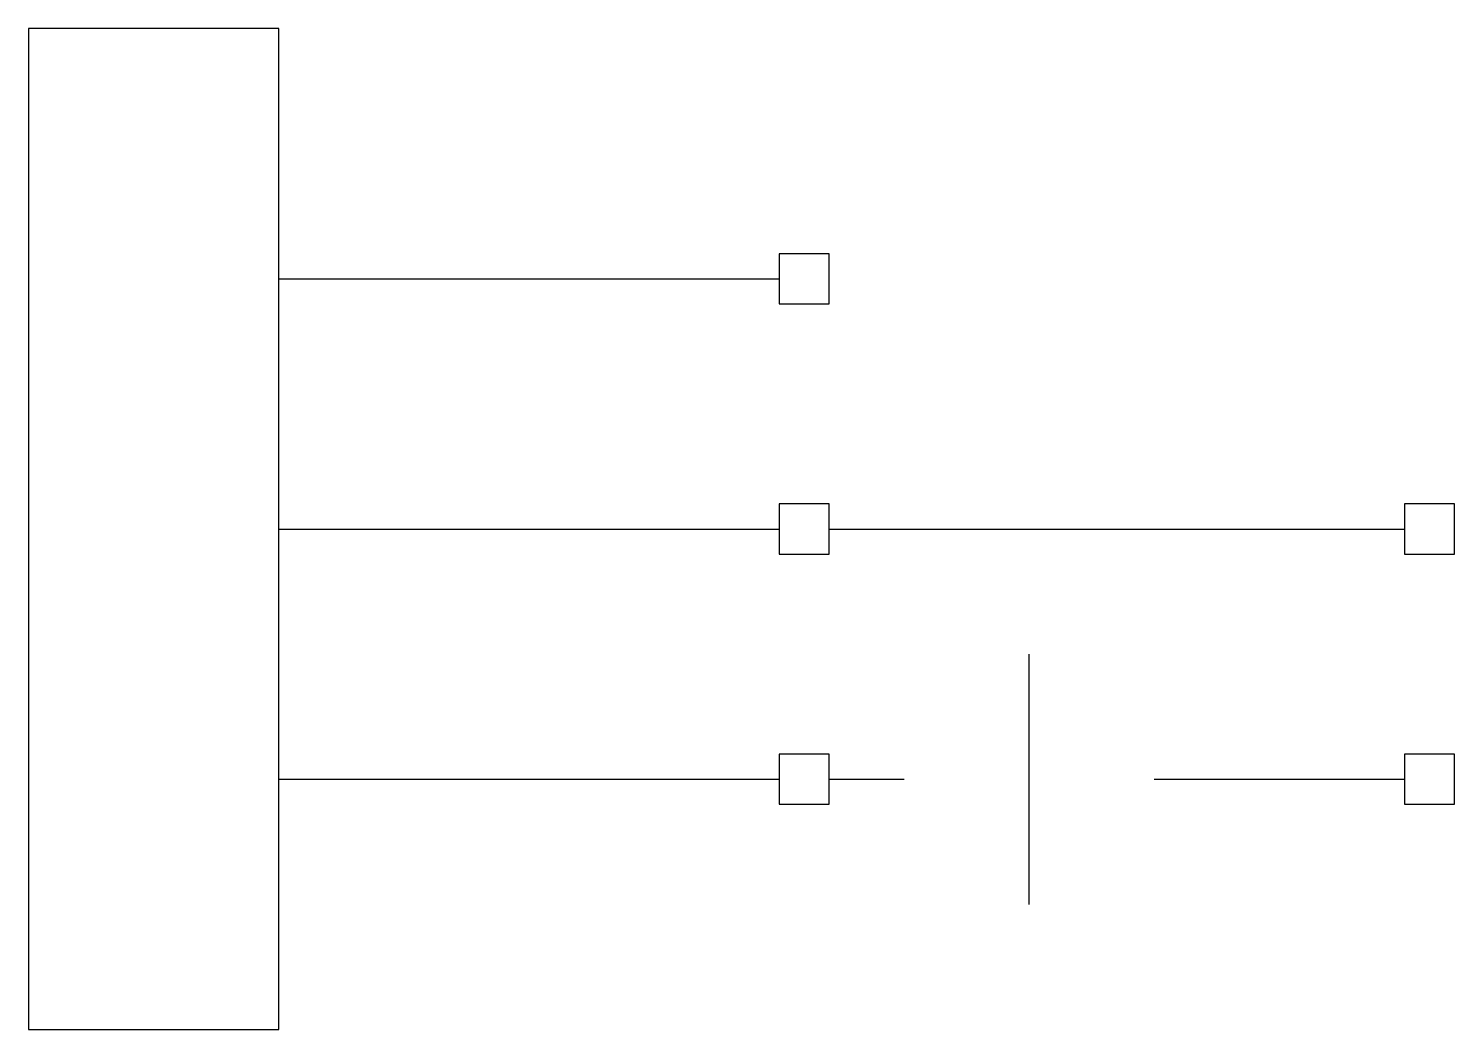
# Model space of a CAD drawing. Header units: millimetres. Extents: x 90 to 204, y 60 to 140.
import ezdxf

# ---------------------------------------------------------------- set-up
doc = ezdxf.new("R2010")
doc.units = ezdxf.units.MM
doc.layers.get('0').update_dxf_attribs({"linetype": 'CONTINUOUS'})
for name, color, linetype in [('ELA_DEVICE', 2, 'CONTINUOUS'), ('ELA_PANEL', 4, 'CONTINUOUS'), ('ELA_WIRE', 3, 'CONTINUOUS')]:
    doc.layers.add(name, color=color, linetype=linetype)

# ---------------------------------------------------------------- blocks, each defined once
blk = doc.blocks.new('ELA_BOX')
for p, q in [((10, 40), (-10, 40)), ((-10, 40), (-10, -40)), ((10, -40), (10, 40)), ((-10, -40), (10, -40))]:
    blk.add_line(p, q)
blk = doc.blocks.new('ELA_LAMP')
for p, q in [((2, 2), (-2, 2)), ((-2, 2), (-2, -2)), ((2, -2), (2, 2)), ((-2, -2), (2, -2))]:
    blk.add_line(p, q)
blk = doc.blocks.new('ELA_SIGN')
for p, q in [((2, 2), (-2, 2)), ((-2, 2), (-2, -2)), ((2, -2), (2, 2)), ((-2, -2), (2, -2))]:
    blk.add_line(p, q)

msp = doc.modelspace()

# ---------------------------------------------------------------- linework, layer by layer
at = {"layer": 'ELA_WIRE'}
for p, q in [((110, 120), (150, 120)), ((154, 100), (200, 100)), ((170, 70), (170, 90)), ((110, 80), (150, 80)), ((180, 80), (200, 80))]:
    msp.add_line(p, q, dxfattribs=at)
for points in [[(110, 100), (130, 100), (150, 100)], [(154, 80), (157, 80), (160, 80)]]:
    msp.add_lwpolyline(points, dxfattribs=at)

# ---------------------------------------------------------------- block references
at = {"layer": 'ELA_DEVICE'}
for name, p in [('ELA_LAMP', (152, 120)), ('ELA_SIGN', (152, 100)), ('ELA_SIGN', (202, 100)), ('ELA_LAMP', (152, 80)), ('ELA_LAMP', (202, 80))]:
    msp.add_blockref(name, p, dxfattribs=at)
at = {"layer": 'ELA_PANEL'}
msp.add_blockref('ELA_BOX', (100, 100), dxfattribs=at)

doc.saveas('drawing.dxf')
